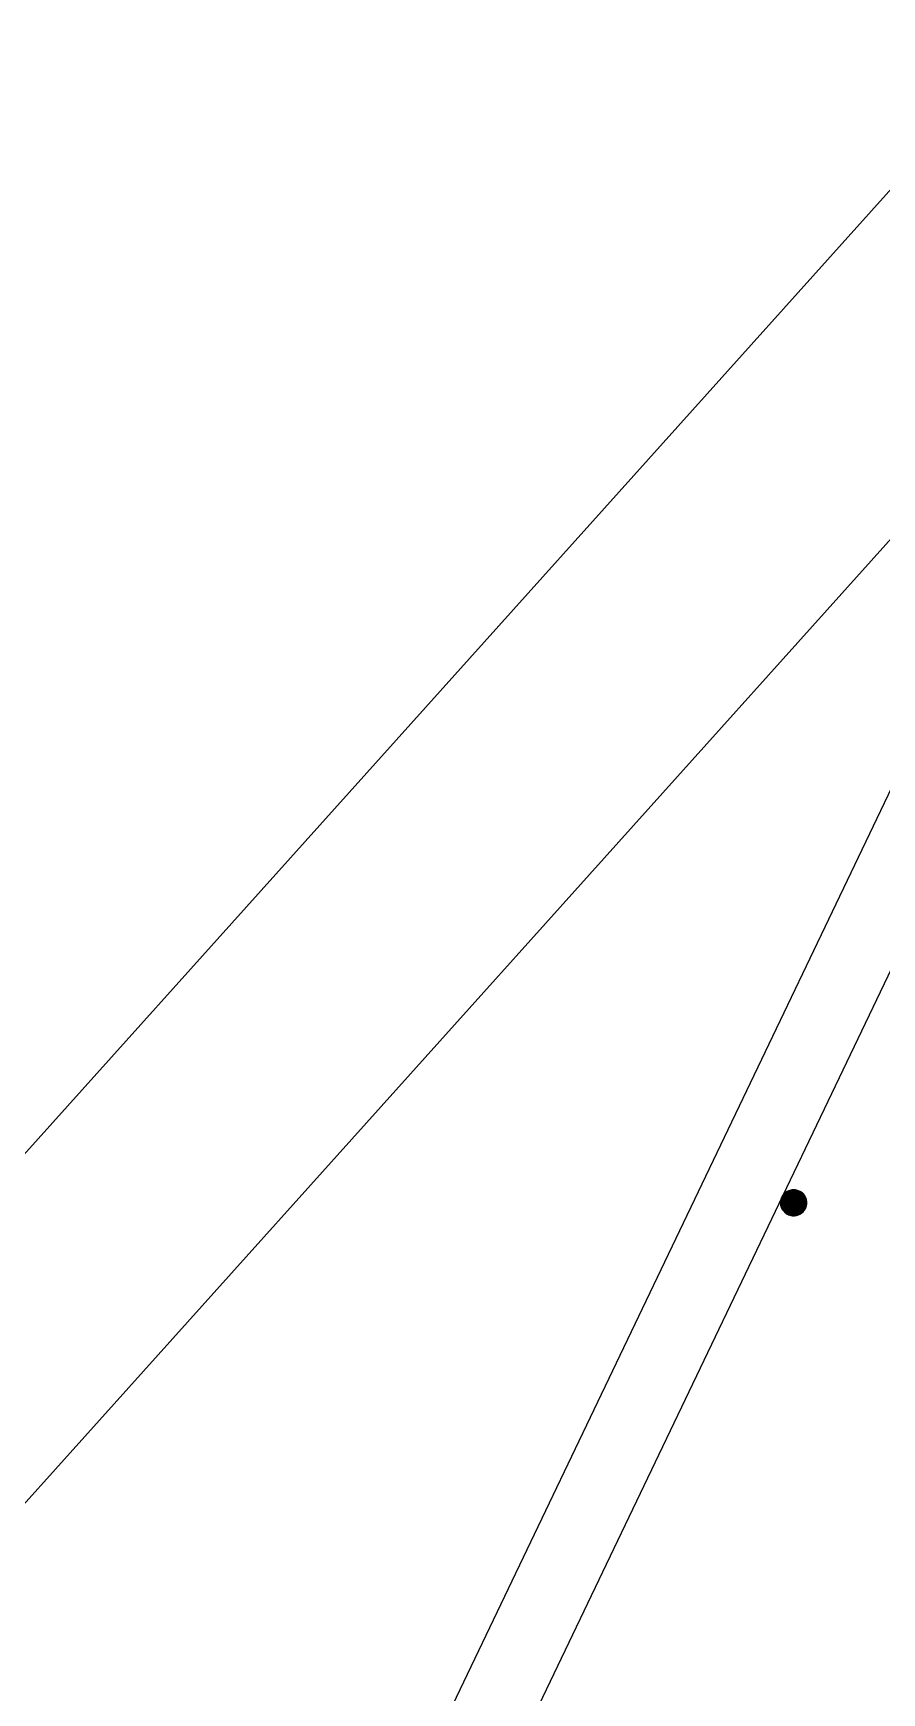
# Model space of a CAD drawing. Extents: x -1989 to 1557, y -2316 to 1157.
# Drawn here: x 1230.1 to 1393.4, y 673.3 to 992.8 of the extents above; entities that cross this region are included whole.
import ezdxf

# ---------------------------------------------------------------- set-up
doc = ezdxf.new("R2010")
doc.units = 0
doc.layers.get('0').update_dxf_attribs({"color": 13, "linetype": 'CONTINUOUS'})
for name, color, linetype in [('COLUMN', 5, 'CONTINUOUS'), ('DRAIN', 8, 'CONTINUOUS'), ('SITE', 250, 'CONTINUOUS')]:
    doc.layers.add(name, color=color, linetype=linetype)

# ---------------------------------------------------------------- blocks, each defined once
blk = doc.blocks.new('GROUP_1')
at = {"color": 7}
for p, q in [((1516.3, 3086.26), (1517.26, 3086.45)), ((1516.3, 3086.26, 190), (1517.26, 3086.45)), ((1516.3, 3086.26, 190), (1517.26, 3086.45, 190)), ((1516.52, 3086.34), (1516.35, 3086.28)), ((1516.71, 3086.39), (1516.52, 3086.34)), ((1516.89, 3086.42), (1516.71, 3086.39)), ((1517.07, 3086.44), (1516.89, 3086.42)), ((1517.26, 3086.45), (1517.07, 3086.44)), ((1517.45, 3086.44), (1517.26, 3086.45)), ((1517.26, 3086.45), (1518.22, 3086.26)), ((1517.26, 3086.45), (1517.26, 3086.45, 190)), ((1517.26, 3086.45, 190), (1518.22, 3086.26)), ((1517.26, 3086.45, 190), (1518.22, 3086.26, 190)), ((1517.63, 3086.42), (1517.45, 3086.44)), ((1517.82, 3086.39), (1517.63, 3086.42)), ((1518, 3086.34), (1517.82, 3086.39)), ((1518.17, 3086.28), (1518, 3086.34)), ((1514.76, 3083.95), (1514.95, 3084.9)), ((1514.76, 3083.95, 190), (1514.95, 3084.9)), ((1514.76, 3083.95, 190), (1514.95, 3084.9, 190)), ((1514.77, 3084.14), (1514.76, 3083.95)), ((1514.76, 3083.95), (1514.77, 3083.76)), ((1514.95, 3082.99), (1514.76, 3083.95)), ((1514.95, 3082.99, 190), (1514.76, 3083.95)), ((1514.76, 3083.95), (1514.76, 3083.95, 190)), ((1514.95, 3082.99, 190), (1514.76, 3083.95, 190)), ((1514.79, 3084.32), (1514.77, 3084.14)), ((1514.77, 3083.76), (1514.79, 3083.58)), ((1514.82, 3084.5), (1514.79, 3084.32)), ((1514.79, 3083.58), (1514.82, 3083.39)), ((1514.87, 3084.69), (1514.82, 3084.5)), ((1514.82, 3083.39), (1514.87, 3083.21)), ((1514.93, 3084.86), (1514.87, 3084.69)), ((1514.87, 3083.21), (1514.93, 3083.03)), ((1515.01, 3085.03), (1514.93, 3084.86)), ((1514.95, 3084.9), (1515.18, 3085.34)), ((1514.95, 3084.9, 190), (1515.18, 3085.34)), ((1514.95, 3084.9, 190), (1515.18, 3085.34, 190)), ((1514.95, 3084.9), (1514.95, 3084.9, 190)), ((1515.1, 3085.2), (1515.01, 3085.03)), ((1515.2, 3085.36), (1515.1, 3085.2)), ((1515.18, 3085.34), (1515.49, 3085.72)), ((1515.18, 3085.34, 190), (1515.49, 3085.72)), ((1515.18, 3085.34, 190), (1515.49, 3085.72, 190)), ((1515.18, 3085.34), (1515.18, 3085.34, 190)), ((1515.31, 3085.51), (1515.2, 3085.36)), ((1515.43, 3085.65), (1515.31, 3085.51)), ((1515.56, 3085.78), (1515.43, 3085.65)), ((1515.49, 3085.72), (1515.87, 3086.03)), ((1515.49, 3085.72, 190), (1515.87, 3086.03)), ((1515.49, 3085.72, 190), (1515.87, 3086.03, 190)), ((1515.49, 3085.72), (1515.49, 3085.72, 190)), ((1515.7, 3085.9), (1515.56, 3085.78)), ((1515.85, 3086.01), (1515.7, 3085.9)), ((1516.01, 3086.11), (1515.85, 3086.01)), ((1515.87, 3086.03), (1516.3, 3086.26)), ((1515.87, 3086.03, 190), (1516.3, 3086.26)), ((1515.87, 3086.03, 190), (1516.3, 3086.26, 190)), ((1515.87, 3086.03), (1515.87, 3086.03, 190)), ((1516.18, 3086.2), (1516.01, 3086.11)), ((1516.35, 3086.28), (1516.18, 3086.2)), ((1516.3, 3086.26), (1516.3, 3086.26, 190)), ((1518.35, 3086.2), (1518.17, 3086.28)), ((1518.22, 3086.26), (1518.65, 3086.03)), ((1518.22, 3086.26), (1518.22, 3086.26, 190)), ((1518.22, 3086.26, 190), (1518.65, 3086.03)), ((1518.22, 3086.26, 190), (1518.65, 3086.03, 190)), ((1518.51, 3086.11), (1518.35, 3086.2)), ((1518.67, 3086.01), (1518.51, 3086.11)), ((1518.65, 3086.03), (1519.03, 3085.72)), ((1518.65, 3086.03), (1518.65, 3086.03, 190)), ((1518.65, 3086.03, 190), (1519.03, 3085.72)), ((1518.65, 3086.03, 190), (1519.03, 3085.72, 190)), ((1518.82, 3085.9), (1518.67, 3086.01)), ((1518.96, 3085.78), (1518.82, 3085.9)), ((1519.09, 3085.65), (1518.96, 3085.78)), ((1519.03, 3085.72), (1519.34, 3085.34)), ((1519.03, 3085.72), (1519.03, 3085.72, 190)), ((1519.03, 3085.72, 190), (1519.34, 3085.34)), ((1519.03, 3085.72, 190), (1519.34, 3085.34, 190)), ((1519.22, 3085.51), (1519.09, 3085.65)), ((1519.33, 3085.36), (1519.22, 3085.51)), ((1519.43, 3085.2), (1519.33, 3085.36)), ((1519.34, 3085.34), (1519.57, 3084.9)), ((1519.34, 3085.34), (1519.34, 3085.34, 190)), ((1519.34, 3085.34, 190), (1519.57, 3084.9)), ((1519.34, 3085.34, 190), (1519.57, 3084.9, 190)), ((1519.51, 3085.03), (1519.43, 3085.2)), ((1519.59, 3084.86), (1519.51, 3085.03)), ((1519.57, 3084.9), (1519.76, 3083.95)), ((1519.57, 3084.9), (1519.57, 3084.9, 190)), ((1519.57, 3084.9, 190), (1519.76, 3083.95)), ((1519.57, 3084.9, 190), (1519.76, 3083.95, 190)), ((1519.76, 3083.95), (1519.57, 3082.99)), ((1519.76, 3083.95, 190), (1519.57, 3082.99)), ((1519.76, 3083.95, 190), (1519.57, 3082.99, 190)), ((1519.65, 3084.69), (1519.59, 3084.86)), ((1519.59, 3083.03), (1519.65, 3083.21)), ((1519.7, 3084.5), (1519.65, 3084.69)), ((1519.65, 3083.21), (1519.7, 3083.39)), ((1519.73, 3084.32), (1519.7, 3084.5)), ((1519.7, 3083.39), (1519.73, 3083.58)), ((1519.75, 3084.14), (1519.73, 3084.32)), ((1519.73, 3083.58), (1519.75, 3083.76)), ((1519.76, 3083.95), (1519.75, 3084.14)), ((1519.75, 3083.76), (1519.76, 3083.95)), ((1519.76, 3083.95), (1519.76, 3083.95, 190)), ((1514.93, 3083.03), (1515.01, 3082.86)), ((1515.18, 3082.56), (1514.95, 3082.99)), ((1515.18, 3082.56, 190), (1514.95, 3082.99)), ((1514.95, 3082.99), (1514.95, 3082.99, 190)), ((1515.18, 3082.56, 190), (1514.95, 3082.99, 190)), ((1515.01, 3082.86), (1515.1, 3082.7)), ((1515.1, 3082.7), (1515.2, 3082.54)), ((1515.49, 3082.18), (1515.18, 3082.56)), ((1515.49, 3082.18, 190), (1515.18, 3082.56)), ((1515.18, 3082.56), (1515.18, 3082.56, 190)), ((1515.49, 3082.18, 190), (1515.18, 3082.56, 190)), ((1515.2, 3082.54), (1515.31, 3082.39)), ((1515.31, 3082.39), (1515.43, 3082.25)), ((1515.43, 3082.25), (1515.56, 3082.12)), ((1515.87, 3081.87), (1515.49, 3082.18)), ((1515.49, 3082.18), (1515.49, 3082.18, 190)), ((1515.87, 3081.87, 190), (1515.49, 3082.18)), ((1515.87, 3081.87, 190), (1515.49, 3082.18, 190)), ((1515.56, 3082.12), (1515.7, 3081.99)), ((1515.7, 3081.99), (1515.85, 3081.88)), ((1515.85, 3081.88), (1516.01, 3081.78)), ((1516.3, 3081.64), (1515.87, 3081.87)), ((1516.3, 3081.64, 190), (1515.87, 3081.87)), ((1515.87, 3081.87), (1515.87, 3081.87, 190)), ((1516.3, 3081.64, 190), (1515.87, 3081.87, 190)), ((1516.01, 3081.78), (1516.18, 3081.7)), ((1516.18, 3081.7), (1516.35, 3081.62)), ((1517.26, 3081.45), (1516.3, 3081.64)), ((1517.26, 3081.45, 190), (1516.3, 3081.64)), ((1516.3, 3081.64), (1516.3, 3081.64, 190)), ((1517.26, 3081.45, 190), (1516.3, 3081.64, 190)), ((1516.35, 3081.62), (1516.52, 3081.56)), ((1516.52, 3081.56), (1516.71, 3081.51)), ((1516.71, 3081.51), (1516.89, 3081.48)), ((1516.89, 3081.48), (1517.07, 3081.46)), ((1517.07, 3081.46), (1517.26, 3081.45)), ((1518.22, 3081.64), (1517.26, 3081.45)), ((1518.22, 3081.64, 190), (1517.26, 3081.45)), ((1518.22, 3081.64, 190), (1517.26, 3081.45, 190)), ((1517.26, 3081.45), (1517.45, 3081.46)), ((1517.26, 3081.45), (1517.26, 3081.45, 190)), ((1517.45, 3081.46), (1517.63, 3081.48)), ((1517.63, 3081.48), (1517.82, 3081.51)), ((1517.82, 3081.51), (1518, 3081.56)), ((1518, 3081.56), (1518.17, 3081.62)), ((1518.17, 3081.62), (1518.35, 3081.7)), ((1518.65, 3081.87), (1518.22, 3081.64)), ((1518.65, 3081.87, 190), (1518.22, 3081.64)), ((1518.65, 3081.87, 190), (1518.22, 3081.64, 190)), ((1518.22, 3081.64), (1518.22, 3081.64, 190)), ((1518.35, 3081.7), (1518.51, 3081.78)), ((1518.51, 3081.78), (1518.67, 3081.88)), ((1519.03, 3082.18), (1518.65, 3081.87)), ((1519.03, 3082.18, 190), (1518.65, 3081.87)), ((1519.03, 3082.18, 190), (1518.65, 3081.87, 190)), ((1518.65, 3081.87), (1518.65, 3081.87, 190)), ((1518.67, 3081.88), (1518.82, 3081.99)), ((1518.82, 3081.99), (1518.96, 3082.12)), ((1518.96, 3082.12), (1519.09, 3082.25)), ((1519.34, 3082.56), (1519.03, 3082.18)), ((1519.34, 3082.56, 190), (1519.03, 3082.18)), ((1519.34, 3082.56, 190), (1519.03, 3082.18, 190)), ((1519.03, 3082.18), (1519.03, 3082.18, 190)), ((1519.09, 3082.25), (1519.22, 3082.39)), ((1519.22, 3082.39), (1519.33, 3082.54)), ((1519.33, 3082.54), (1519.43, 3082.7)), ((1519.57, 3082.99), (1519.34, 3082.56)), ((1519.57, 3082.99, 190), (1519.34, 3082.56)), ((1519.57, 3082.99, 190), (1519.34, 3082.56, 190)), ((1519.34, 3082.56), (1519.34, 3082.56, 190)), ((1519.43, 3082.7), (1519.51, 3082.86)), ((1519.51, 3082.86), (1519.59, 3083.03)), ((1519.57, 3082.99), (1519.57, 3082.99, 190))]:
    blk.add_line(p, q, dxfattribs=at)
at = {"layer": 'COLUMN', "color": 7}
blk.add_polyline3d([(1519.76, 3083.95, 0), (1519.68, 3084.57, 0), (1519.45, 3085.15, 0), (1519.08, 3085.66, 0), (1518.6, 3086.06, 0), (1518.03, 3086.33, 0), (1517.42, 3086.44, 0), (1516.79, 3086.4, 0), (1516.2, 3086.21, 0), (1515.67, 3085.87, 0), (1515.24, 3085.42, 0), (1514.94, 3084.87, 0), (1514.78, 3084.26, 0), (1514.78, 3083.63, 0), (1514.94, 3083.03, 0), (1515.24, 3082.48, 0), (1515.67, 3082.02, 0), (1516.2, 3081.69, 0), (1516.79, 3081.49, 0), (1517.42, 3081.45, 0), (1518.03, 3081.57, 0), (1518.6, 3081.84, 0), (1519.08, 3082.24, 0), (1519.45, 3082.74, 0), (1519.68, 3083.33, 0), (1519.76, 3083.95, 0)], close=True, dxfattribs=at)
at = {"layer": 'DRAIN', "color": 7}
for points in [[(65.87, 1641.29, 0), (1689.79, 3450.49, 0)], [(65.87, 1573.92, 0), (1620.83, 3306.29, 0)]]:
    blk.add_polyline3d(points, dxfattribs=at)
at = {"layer": 'SITE', "color": 7}
for points in [[(1683.97, 3473.09, 0), (36.01, 27.35, 0)], [(1697.51, 3466.62, 0), (49.55, 20.88, 0)]]:
    blk.add_polyline3d(points, dxfattribs=at)
at = {"layer": 'COLUMN', "color": 7}
mesh = blk.add_polyface(dxfattribs=at)
corners = [(1514.77, 3083.76), (1514.77, 3084.14), (1514.76, 3083.95), (1514.79, 3083.58), (1514.79, 3084.32), (1514.82, 3083.39), (1514.82, 3084.5), (1514.87, 3083.21), (1514.87, 3084.69), (1514.93, 3083.03), (1514.93, 3084.86), (1515.01, 3082.86), (1515.01, 3085.03), (1515.1, 3082.7), (1515.1, 3085.2), (1515.2, 3082.54), (1515.2, 3085.36), (1515.31, 3082.39), (1515.31, 3085.51), (1515.43, 3082.25), (1515.43, 3085.65), (1515.56, 3082.12), (1515.56, 3085.78), (1515.7, 3081.99), (1515.7, 3085.9), (1515.85, 3081.88), (1515.85, 3086.01), (1516.01, 3081.78), (1516.01, 3086.11), (1516.18, 3081.7), (1516.18, 3086.2), (1516.35, 3081.62), (1516.35, 3086.28), (1516.52, 3081.56), (1516.52, 3086.34), (1516.71, 3081.51), (1516.71, 3086.39), (1516.89, 3081.48), (1516.89, 3086.42), (1517.07, 3081.46), (1517.07, 3086.44), (1517.26, 3081.45), (1517.26, 3086.45), (1517.45, 3081.46), (1517.45, 3086.44), (1517.63, 3081.48), (1517.63, 3086.42), (1517.82, 3081.51), (1517.82, 3086.39), (1518, 3081.56), (1518, 3086.34), (1518.17, 3081.62), (1518.17, 3086.28), (1518.35, 3081.7), (1518.35, 3086.2), (1518.51, 3081.78), (1518.51, 3086.11), (1518.67, 3081.88), (1518.67, 3086.01), (1518.82, 3081.99), (1518.82, 3085.9), (1518.96, 3082.12), (1518.96, 3085.78), (1519.09, 3082.25), (1519.09, 3085.65), (1519.22, 3082.39), (1519.22, 3085.51), (1519.33, 3082.54), (1519.33, 3085.36), (1519.43, 3082.7), (1519.43, 3085.2), (1519.51, 3082.86), (1519.51, 3085.03), (1519.59, 3083.03), (1519.59, 3084.86), (1519.65, 3083.21), (1519.65, 3084.69), (1519.7, 3083.39), (1519.7, 3084.5), (1519.73, 3083.58), (1519.73, 3084.32), (1519.75, 3083.76), (1519.75, 3084.14), (1519.76, 3083.95)]
mesh.append_faces([[corners[k] for k in face] for face in [(0, 1, 2), (82, 81, 83)]], dxfattribs={"vtx0": -1, "color": 7})
mesh.append_faces([[corners[k] for k in face] for face in [(1, 3, 4), (4, 5, 6), (6, 7, 8), (8, 9, 10), (10, 11, 12), (12, 13, 14), (14, 15, 16), (16, 17, 18), (18, 19, 20), (20, 21, 22), (22, 23, 24), (24, 25, 26), (26, 27, 28), (28, 29, 30), (30, 31, 32), (32, 33, 34), (34, 35, 36), (36, 37, 38), (38, 39, 40), (40, 41, 42), (42, 43, 44), (44, 45, 46), (46, 47, 48), (48, 49, 50), (50, 51, 52), (52, 53, 54), (54, 55, 56), (56, 57, 58), (58, 59, 60), (60, 61, 62), (62, 63, 64), (64, 65, 66), (66, 67, 68), (68, 69, 70), (70, 71, 72), (72, 73, 74), (74, 75, 76), (76, 77, 78), (78, 79, 80), (80, 81, 82)]], dxfattribs={"vtx0": -1, "vtx1": -1, "color": 7})
mesh.append_faces([[corners[k] for k in face] for face in [(1, 0, 3), (4, 3, 5), (6, 5, 7), (8, 7, 9), (10, 9, 11), (12, 11, 13), (14, 13, 15), (16, 15, 17), (18, 17, 19), (20, 19, 21), (22, 21, 23), (24, 23, 25), (26, 25, 27), (28, 27, 29), (30, 29, 31), (32, 31, 33), (34, 33, 35), (36, 35, 37), (38, 37, 39), (40, 39, 41), (42, 41, 43), (44, 43, 45), (46, 45, 47), (48, 47, 49), (50, 49, 51), (52, 51, 53), (54, 53, 55), (56, 55, 57), (58, 57, 59), (60, 59, 61), (62, 61, 63), (64, 63, 65), (66, 65, 67), (68, 67, 69), (70, 69, 71), (72, 71, 73), (74, 73, 75), (76, 75, 77), (78, 77, 79), (80, 79, 81)]], dxfattribs={"vtx0": -1, "vtx2": -1, "color": 7})
mesh = blk.add_polyface(dxfattribs=at)
corners = [(1514.95, 3084.9), (1514.95, 3082.99), (1514.76, 3083.95), (1515.18, 3085.34), (1515.18, 3082.56), (1515.49, 3085.72), (1515.49, 3082.18), (1515.87, 3086.03), (1515.87, 3081.87), (1516.3, 3086.26), (1516.3, 3081.64), (1517.26, 3086.45), (1517.26, 3081.45), (1518.22, 3086.26), (1518.22, 3081.64), (1518.65, 3086.03), (1518.65, 3081.87), (1519.03, 3085.72), (1519.03, 3082.18), (1519.34, 3085.34), (1519.34, 3082.56), (1519.57, 3084.9), (1519.57, 3082.99), (1519.76, 3083.95)]
mesh.append_faces([[corners[k] for k in face] for face in [(0, 1, 2), (22, 21, 23)]], dxfattribs={"vtx0": -1, "color": 7})
mesh.append_faces([[corners[k] for k in face] for face in [(1, 3, 4), (4, 5, 6), (6, 7, 8), (8, 9, 10), (10, 11, 12), (12, 13, 14), (14, 15, 16), (16, 17, 18), (18, 19, 20), (20, 21, 22)]], dxfattribs={"vtx0": -1, "vtx1": -1, "color": 7})
mesh.append_faces([[corners[k] for k in face] for face in [(1, 0, 3), (4, 3, 5), (6, 5, 7), (8, 7, 9), (10, 9, 11), (12, 11, 13), (14, 13, 15), (16, 15, 17), (18, 17, 19), (20, 19, 21)]], dxfattribs={"vtx0": -1, "vtx2": -1, "color": 7})
mesh = blk.add_polyface(dxfattribs=at)
corners = [(1514.95, 3082.99, 190), (1514.95, 3084.9, 190), (1514.76, 3083.95, 190), (1515.18, 3082.56, 190), (1515.18, 3085.34, 190), (1515.49, 3082.18, 190), (1515.49, 3085.72, 190), (1515.87, 3081.87, 190), (1515.87, 3086.03, 190), (1516.3, 3081.64, 190), (1516.3, 3086.26, 190), (1517.26, 3081.45, 190), (1517.26, 3086.45, 190), (1518.22, 3081.64, 190), (1518.22, 3086.26, 190), (1518.65, 3081.87, 190), (1518.65, 3086.03, 190), (1519.03, 3082.18, 190), (1519.03, 3085.72, 190), (1519.34, 3082.56, 190), (1519.34, 3085.34, 190), (1519.57, 3082.99, 190), (1519.57, 3084.9, 190), (1519.76, 3083.95, 190)]
mesh.append_faces([[corners[k] for k in face] for face in [(0, 1, 2), (22, 21, 23)]], dxfattribs={"vtx0": -1, "color": 7})
mesh.append_faces([[corners[k] for k in face] for face in [(1, 3, 4), (4, 5, 6), (6, 7, 8), (8, 9, 10), (10, 11, 12), (12, 13, 14), (14, 15, 16), (16, 17, 18), (18, 19, 20), (20, 21, 22)]], dxfattribs={"vtx0": -1, "vtx1": -1, "color": 7})
mesh.append_faces([[corners[k] for k in face] for face in [(1, 0, 3), (4, 3, 5), (6, 5, 7), (8, 7, 9), (10, 9, 11), (12, 11, 13), (14, 13, 15), (16, 15, 17), (18, 17, 19), (20, 19, 21)]], dxfattribs={"vtx0": -1, "vtx2": -1, "color": 7})
mesh = blk.add_polyface(dxfattribs=at)
corners = [(1516.3, 3086.26, 190), (1517.26, 3086.45), (1516.3, 3086.26)]
mesh.append_faces([[corners[k] for k in face] for face in [(0, 1, 2)]], dxfattribs={"color": 7})
mesh = blk.add_polyface(dxfattribs=at)
corners = [(1517.26, 3086.45, 190), (1517.26, 3086.45), (1516.3, 3086.26, 190)]
mesh.append_faces([[corners[k] for k in face] for face in [(0, 1, 2)]], dxfattribs={"color": 7})
mesh = blk.add_polyface(dxfattribs=at)
corners = [(1517.26, 3086.45, 190), (1518.22, 3086.26), (1517.26, 3086.45)]
mesh.append_faces([[corners[k] for k in face] for face in [(0, 1, 2)]], dxfattribs={"color": 7})
mesh = blk.add_polyface(dxfattribs=at)
corners = [(1518.22, 3086.26, 190), (1518.22, 3086.26), (1517.26, 3086.45, 190)]
mesh.append_faces([[corners[k] for k in face] for face in [(0, 1, 2)]], dxfattribs={"color": 7})
mesh = blk.add_polyface(dxfattribs=at)
corners = [(1514.95, 3084.9), (1514.76, 3083.95), (1514.76, 3083.95, 190)]
mesh.append_faces([[corners[k] for k in face] for face in [(0, 1, 2)]], dxfattribs={"color": 7})
mesh = blk.add_polyface(dxfattribs=at)
corners = [(1514.95, 3084.9), (1514.76, 3083.95, 190), (1514.95, 3084.9, 190)]
mesh.append_faces([[corners[k] for k in face] for face in [(0, 1, 2)]], dxfattribs={"color": 7})
mesh = blk.add_polyface(dxfattribs=at)
corners = [(1514.76, 3083.95), (1514.95, 3082.99), (1514.95, 3082.99, 190)]
mesh.append_faces([[corners[k] for k in face] for face in [(0, 1, 2)]], dxfattribs={"color": 7})
mesh = blk.add_polyface(dxfattribs=at)
corners = [(1514.76, 3083.95), (1514.95, 3082.99, 190), (1514.76, 3083.95, 190)]
mesh.append_faces([[corners[k] for k in face] for face in [(0, 1, 2)]], dxfattribs={"color": 7})
mesh = blk.add_polyface(dxfattribs=at)
corners = [(1515.18, 3085.34), (1514.95, 3084.9), (1514.95, 3084.9, 190)]
mesh.append_faces([[corners[k] for k in face] for face in [(0, 1, 2)]], dxfattribs={"color": 7})
mesh = blk.add_polyface(dxfattribs=at)
corners = [(1515.18, 3085.34), (1514.95, 3084.9, 190), (1515.18, 3085.34, 190)]
mesh.append_faces([[corners[k] for k in face] for face in [(0, 1, 2)]], dxfattribs={"color": 7})
mesh = blk.add_polyface(dxfattribs=at)
corners = [(1515.49, 3085.72), (1515.18, 3085.34), (1515.18, 3085.34, 190)]
mesh.append_faces([[corners[k] for k in face] for face in [(0, 1, 2)]], dxfattribs={"color": 7})
mesh = blk.add_polyface(dxfattribs=at)
corners = [(1515.49, 3085.72), (1515.18, 3085.34, 190), (1515.49, 3085.72, 190)]
mesh.append_faces([[corners[k] for k in face] for face in [(0, 1, 2)]], dxfattribs={"color": 7})
mesh = blk.add_polyface(dxfattribs=at)
corners = [(1515.49, 3085.72, 190), (1515.87, 3086.03), (1515.49, 3085.72)]
mesh.append_faces([[corners[k] for k in face] for face in [(0, 1, 2)]], dxfattribs={"color": 7})
mesh = blk.add_polyface(dxfattribs=at)
corners = [(1515.87, 3086.03, 190), (1515.87, 3086.03), (1515.49, 3085.72, 190)]
mesh.append_faces([[corners[k] for k in face] for face in [(0, 1, 2)]], dxfattribs={"color": 7})
mesh = blk.add_polyface(dxfattribs=at)
corners = [(1515.87, 3086.03, 190), (1516.3, 3086.26), (1515.87, 3086.03)]
mesh.append_faces([[corners[k] for k in face] for face in [(0, 1, 2)]], dxfattribs={"color": 7})
mesh = blk.add_polyface(dxfattribs=at)
corners = [(1516.3, 3086.26, 190), (1516.3, 3086.26), (1515.87, 3086.03, 190)]
mesh.append_faces([[corners[k] for k in face] for face in [(0, 1, 2)]], dxfattribs={"color": 7})
mesh = blk.add_polyface(dxfattribs=at)
corners = [(1518.22, 3086.26, 190), (1518.65, 3086.03), (1518.22, 3086.26)]
mesh.append_faces([[corners[k] for k in face] for face in [(0, 1, 2)]], dxfattribs={"color": 7})
mesh = blk.add_polyface(dxfattribs=at)
corners = [(1518.65, 3086.03, 190), (1518.65, 3086.03), (1518.22, 3086.26, 190)]
mesh.append_faces([[corners[k] for k in face] for face in [(0, 1, 2)]], dxfattribs={"color": 7})
mesh = blk.add_polyface(dxfattribs=at)
corners = [(1518.65, 3086.03, 190), (1519.03, 3085.72), (1518.65, 3086.03)]
mesh.append_faces([[corners[k] for k in face] for face in [(0, 1, 2)]], dxfattribs={"color": 7})
mesh = blk.add_polyface(dxfattribs=at)
corners = [(1519.03, 3085.72, 190), (1519.03, 3085.72), (1518.65, 3086.03, 190)]
mesh.append_faces([[corners[k] for k in face] for face in [(0, 1, 2)]], dxfattribs={"color": 7})
mesh = blk.add_polyface(dxfattribs=at)
corners = [(1519.03, 3085.72, 190), (1519.34, 3085.34), (1519.03, 3085.72)]
mesh.append_faces([[corners[k] for k in face] for face in [(0, 1, 2)]], dxfattribs={"color": 7})
mesh = blk.add_polyface(dxfattribs=at)
corners = [(1519.03, 3085.72, 190), (1519.34, 3085.34, 190), (1519.34, 3085.34)]
mesh.append_faces([[corners[k] for k in face] for face in [(0, 1, 2)]], dxfattribs={"color": 7})
mesh = blk.add_polyface(dxfattribs=at)
corners = [(1519.34, 3085.34, 190), (1519.57, 3084.9), (1519.34, 3085.34)]
mesh.append_faces([[corners[k] for k in face] for face in [(0, 1, 2)]], dxfattribs={"color": 7})
mesh = blk.add_polyface(dxfattribs=at)
corners = [(1519.34, 3085.34, 190), (1519.57, 3084.9, 190), (1519.57, 3084.9)]
mesh.append_faces([[corners[k] for k in face] for face in [(0, 1, 2)]], dxfattribs={"color": 7})
mesh = blk.add_polyface(dxfattribs=at)
corners = [(1519.57, 3084.9, 190), (1519.76, 3083.95), (1519.57, 3084.9)]
mesh.append_faces([[corners[k] for k in face] for face in [(0, 1, 2)]], dxfattribs={"color": 7})
mesh = blk.add_polyface(dxfattribs=at)
corners = [(1519.57, 3084.9, 190), (1519.76, 3083.95, 190), (1519.76, 3083.95)]
mesh.append_faces([[corners[k] for k in face] for face in [(0, 1, 2)]], dxfattribs={"color": 7})
mesh = blk.add_polyface(dxfattribs=at)
corners = [(1519.76, 3083.95, 190), (1519.57, 3082.99), (1519.76, 3083.95)]
mesh.append_faces([[corners[k] for k in face] for face in [(0, 1, 2)]], dxfattribs={"color": 7})
mesh = blk.add_polyface(dxfattribs=at)
corners = [(1519.76, 3083.95, 190), (1519.57, 3082.99, 190), (1519.57, 3082.99)]
mesh.append_faces([[corners[k] for k in face] for face in [(0, 1, 2)]], dxfattribs={"color": 7})
mesh = blk.add_polyface(dxfattribs=at)
corners = [(1514.95, 3082.99), (1515.18, 3082.56), (1515.18, 3082.56, 190)]
mesh.append_faces([[corners[k] for k in face] for face in [(0, 1, 2)]], dxfattribs={"color": 7})
mesh = blk.add_polyface(dxfattribs=at)
corners = [(1514.95, 3082.99), (1515.18, 3082.56, 190), (1514.95, 3082.99, 190)]
mesh.append_faces([[corners[k] for k in face] for face in [(0, 1, 2)]], dxfattribs={"color": 7})
mesh = blk.add_polyface(dxfattribs=at)
corners = [(1515.18, 3082.56), (1515.49, 3082.18), (1515.49, 3082.18, 190)]
mesh.append_faces([[corners[k] for k in face] for face in [(0, 1, 2)]], dxfattribs={"color": 7})
mesh = blk.add_polyface(dxfattribs=at)
corners = [(1515.18, 3082.56), (1515.49, 3082.18, 190), (1515.18, 3082.56, 190)]
mesh.append_faces([[corners[k] for k in face] for face in [(0, 1, 2)]], dxfattribs={"color": 7})
mesh = blk.add_polyface(dxfattribs=at)
corners = [(1515.87, 3081.87, 190), (1515.49, 3082.18), (1515.87, 3081.87)]
mesh.append_faces([[corners[k] for k in face] for face in [(0, 1, 2)]], dxfattribs={"color": 7})
mesh = blk.add_polyface(dxfattribs=at)
corners = [(1515.49, 3082.18, 190), (1515.49, 3082.18), (1515.87, 3081.87, 190)]
mesh.append_faces([[corners[k] for k in face] for face in [(0, 1, 2)]], dxfattribs={"color": 7})
mesh = blk.add_polyface(dxfattribs=at)
corners = [(1516.3, 3081.64, 190), (1515.87, 3081.87), (1516.3, 3081.64)]
mesh.append_faces([[corners[k] for k in face] for face in [(0, 1, 2)]], dxfattribs={"color": 7})
mesh = blk.add_polyface(dxfattribs=at)
corners = [(1515.87, 3081.87, 190), (1515.87, 3081.87), (1516.3, 3081.64, 190)]
mesh.append_faces([[corners[k] for k in face] for face in [(0, 1, 2)]], dxfattribs={"color": 7})
mesh = blk.add_polyface(dxfattribs=at)
corners = [(1517.26, 3081.45, 190), (1516.3, 3081.64), (1517.26, 3081.45)]
mesh.append_faces([[corners[k] for k in face] for face in [(0, 1, 2)]], dxfattribs={"color": 7})
mesh = blk.add_polyface(dxfattribs=at)
corners = [(1516.3, 3081.64, 190), (1516.3, 3081.64), (1517.26, 3081.45, 190)]
mesh.append_faces([[corners[k] for k in face] for face in [(0, 1, 2)]], dxfattribs={"color": 7})
mesh = blk.add_polyface(dxfattribs=at)
corners = [(1518.22, 3081.64, 190), (1517.26, 3081.45), (1518.22, 3081.64)]
mesh.append_faces([[corners[k] for k in face] for face in [(0, 1, 2)]], dxfattribs={"color": 7})
mesh = blk.add_polyface(dxfattribs=at)
corners = [(1517.26, 3081.45, 190), (1517.26, 3081.45), (1518.22, 3081.64, 190)]
mesh.append_faces([[corners[k] for k in face] for face in [(0, 1, 2)]], dxfattribs={"color": 7})
mesh = blk.add_polyface(dxfattribs=at)
corners = [(1518.65, 3081.87, 190), (1518.22, 3081.64), (1518.65, 3081.87)]
mesh.append_faces([[corners[k] for k in face] for face in [(0, 1, 2)]], dxfattribs={"color": 7})
mesh = blk.add_polyface(dxfattribs=at)
corners = [(1518.22, 3081.64, 190), (1518.22, 3081.64), (1518.65, 3081.87, 190)]
mesh.append_faces([[corners[k] for k in face] for face in [(0, 1, 2)]], dxfattribs={"color": 7})
mesh = blk.add_polyface(dxfattribs=at)
corners = [(1519.03, 3082.18, 190), (1518.65, 3081.87), (1519.03, 3082.18)]
mesh.append_faces([[corners[k] for k in face] for face in [(0, 1, 2)]], dxfattribs={"color": 7})
mesh = blk.add_polyface(dxfattribs=at)
corners = [(1518.65, 3081.87, 190), (1518.65, 3081.87), (1519.03, 3082.18, 190)]
mesh.append_faces([[corners[k] for k in face] for face in [(0, 1, 2)]], dxfattribs={"color": 7})
mesh = blk.add_polyface(dxfattribs=at)
corners = [(1519.34, 3082.56, 190), (1519.03, 3082.18), (1519.34, 3082.56)]
mesh.append_faces([[corners[k] for k in face] for face in [(0, 1, 2)]], dxfattribs={"color": 7})
mesh = blk.add_polyface(dxfattribs=at)
corners = [(1519.34, 3082.56, 190), (1519.03, 3082.18, 190), (1519.03, 3082.18)]
mesh.append_faces([[corners[k] for k in face] for face in [(0, 1, 2)]], dxfattribs={"color": 7})
mesh = blk.add_polyface(dxfattribs=at)
corners = [(1519.57, 3082.99, 190), (1519.34, 3082.56), (1519.57, 3082.99)]
mesh.append_faces([[corners[k] for k in face] for face in [(0, 1, 2)]], dxfattribs={"color": 7})
mesh = blk.add_polyface(dxfattribs=at)
corners = [(1519.57, 3082.99, 190), (1519.34, 3082.56, 190), (1519.34, 3082.56)]
mesh.append_faces([[corners[k] for k in face] for face in [(0, 1, 2)]], dxfattribs={"color": 7})

msp = doc.modelspace()

# ---------------------------------------------------------------- block references
at = {"color": 7}
msp.add_blockref('GROUP_1', (-140.87, -2316.29), dxfattribs=at)

doc.saveas('drawing.dxf')
